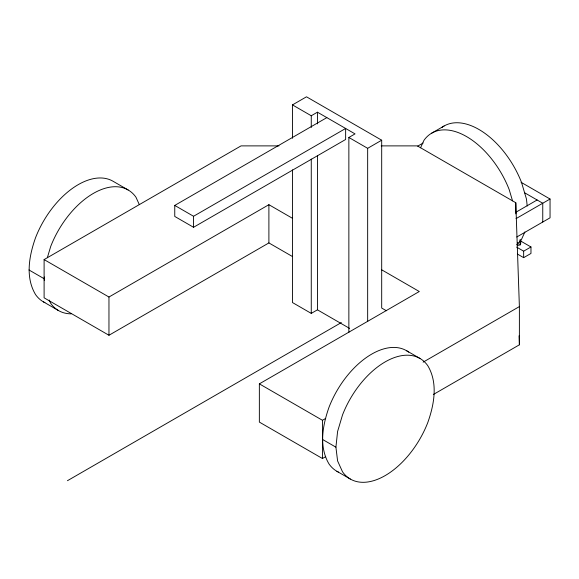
<?xml version="1.0" encoding="UTF-8"?>
<svg xmlns="http://www.w3.org/2000/svg" width="579" height="579" viewBox="0 0 579 579"><rect width="100%" height="100%" fill="white"/><g stroke="black" fill="none" stroke-linecap="round" stroke-linejoin="round"><path stroke-width="0.87" d="M44.909 302.643A69.625 40.197 -60 0 1 35.543 294.573C25.143 277.189 29.153 255.78 35.543 237.723A69.625 40.197 -60 0 1 112.999 181.227L128.147 189.977M44.308 280.417L44.286 276.957M338.411 472.095A69.625 40.197 -60 0 1 329.046 464.018C318.638 446.641 322.648 425.225 329.046 407.167A69.625 40.197 -60 0 1 408.687 352.119M335.914 447.176L337.593 431.5L342.515 414.948A69.625 40.197 -60 0 1 427.787 365.711C438.187 383.095 434.185 404.504 427.787 422.561A69.625 40.197 -60 0 1 342.515 471.798L337.593 460.927L335.914 447.176L322.445 439.403M47.355 257.706L50.699 246.466A69.625 40.197 -60 0 1 135.971 197.236L139.315 204.619M420.578 147.768L423.922 140.386A69.625 40.197 60 0 1 509.194 189.615L512.538 200.855M524.885 231.962L521.541 239.344A69.625 40.197 60 0 1 517.3 244.056M516.671 244.62L517.792 245.264L520.094 244.91L520.709 243.585L520.709 240.01M292.46 138.294L292.46 104.9L306.494 96.802L381.691 140.212L381.691 308.05L386.388 310.757M292.395 256.49L268.895 242.927L108.961 335.263L44.105 297.816L44.105 259.587L241.038 145.886L279.006 145.886M292.46 104.9L311.263 115.757L317.437 112.188L355.036 133.894L348.862 137.462L348.862 332.389M174.757 205.422L193.552 216.271L345.634 128.473L345.634 139.488L193.552 227.286L174.757 216.437L174.757 205.422L326.838 117.617M44.105 259.587L108.961 297.027L268.895 204.691L292.395 218.261M348.862 137.462L367.658 148.318L381.691 140.212M431.746 133.127L444.093 125.998M417.741 146.132L423.111 143.027M292.46 169.879L292.46 302.542L311.263 313.391L317.437 309.83L349.55 328.373M515.846 213.883L515.795 212.298L537.117 199.979M516.012 218.645L550.05 199.024L550.05 217.82L516.779 236.999M67.439 480.708L341.342 322.568M325.702 456.636L322.445 458.517L259.356 422.091L259.356 383.863L419.29 291.519L381.691 269.814M259.356 383.863L322.445 420.289L325.702 418.407M423.133 362.157L519.385 306.588L515.795 202.737L417.329 145.886L381.163 145.886M433.309 394.516L519.385 344.816L519.385 306.588M516.627 247.117L523.648 251.177L530.972 246.98L530.972 253.457L523.648 257.655L517.409 254.051M521.078 182.298L550.05 199.024M524.617 192.764L542.755 203.236L542.755 222.032M520.043 240.669L530.972 246.98M406.494 350.679L419.963 358.452M28.95 269.952L44.105 278.702M43.367 301.825L58.522 310.576M336.869 471.277L350.338 479.05M49.215 300.038L50.699 303.316A69.625 40.197 -60 0 0 71.137 313.84M527.208 206.008L526.463 199.038L521.541 182.494A69.625 40.197 60 0 0 441.9 127.438M519.074 335.791L519.385 344.816M523.648 251.177L523.648 257.655M520.094 239.554L520.094 244.91M517.792 242.587L517.792 245.264M515.795 202.737L515.795 212.298M367.658 148.318L367.658 321.591M322.445 420.289L322.445 458.517M317.437 112.188L317.437 123.92M317.437 155.505L317.437 309.83M311.263 115.757L311.263 127.489M311.263 159.073L311.263 313.391M268.895 204.691L268.895 242.927M193.552 216.271L193.552 227.286M108.961 297.027L108.961 335.263"/></g></svg>
